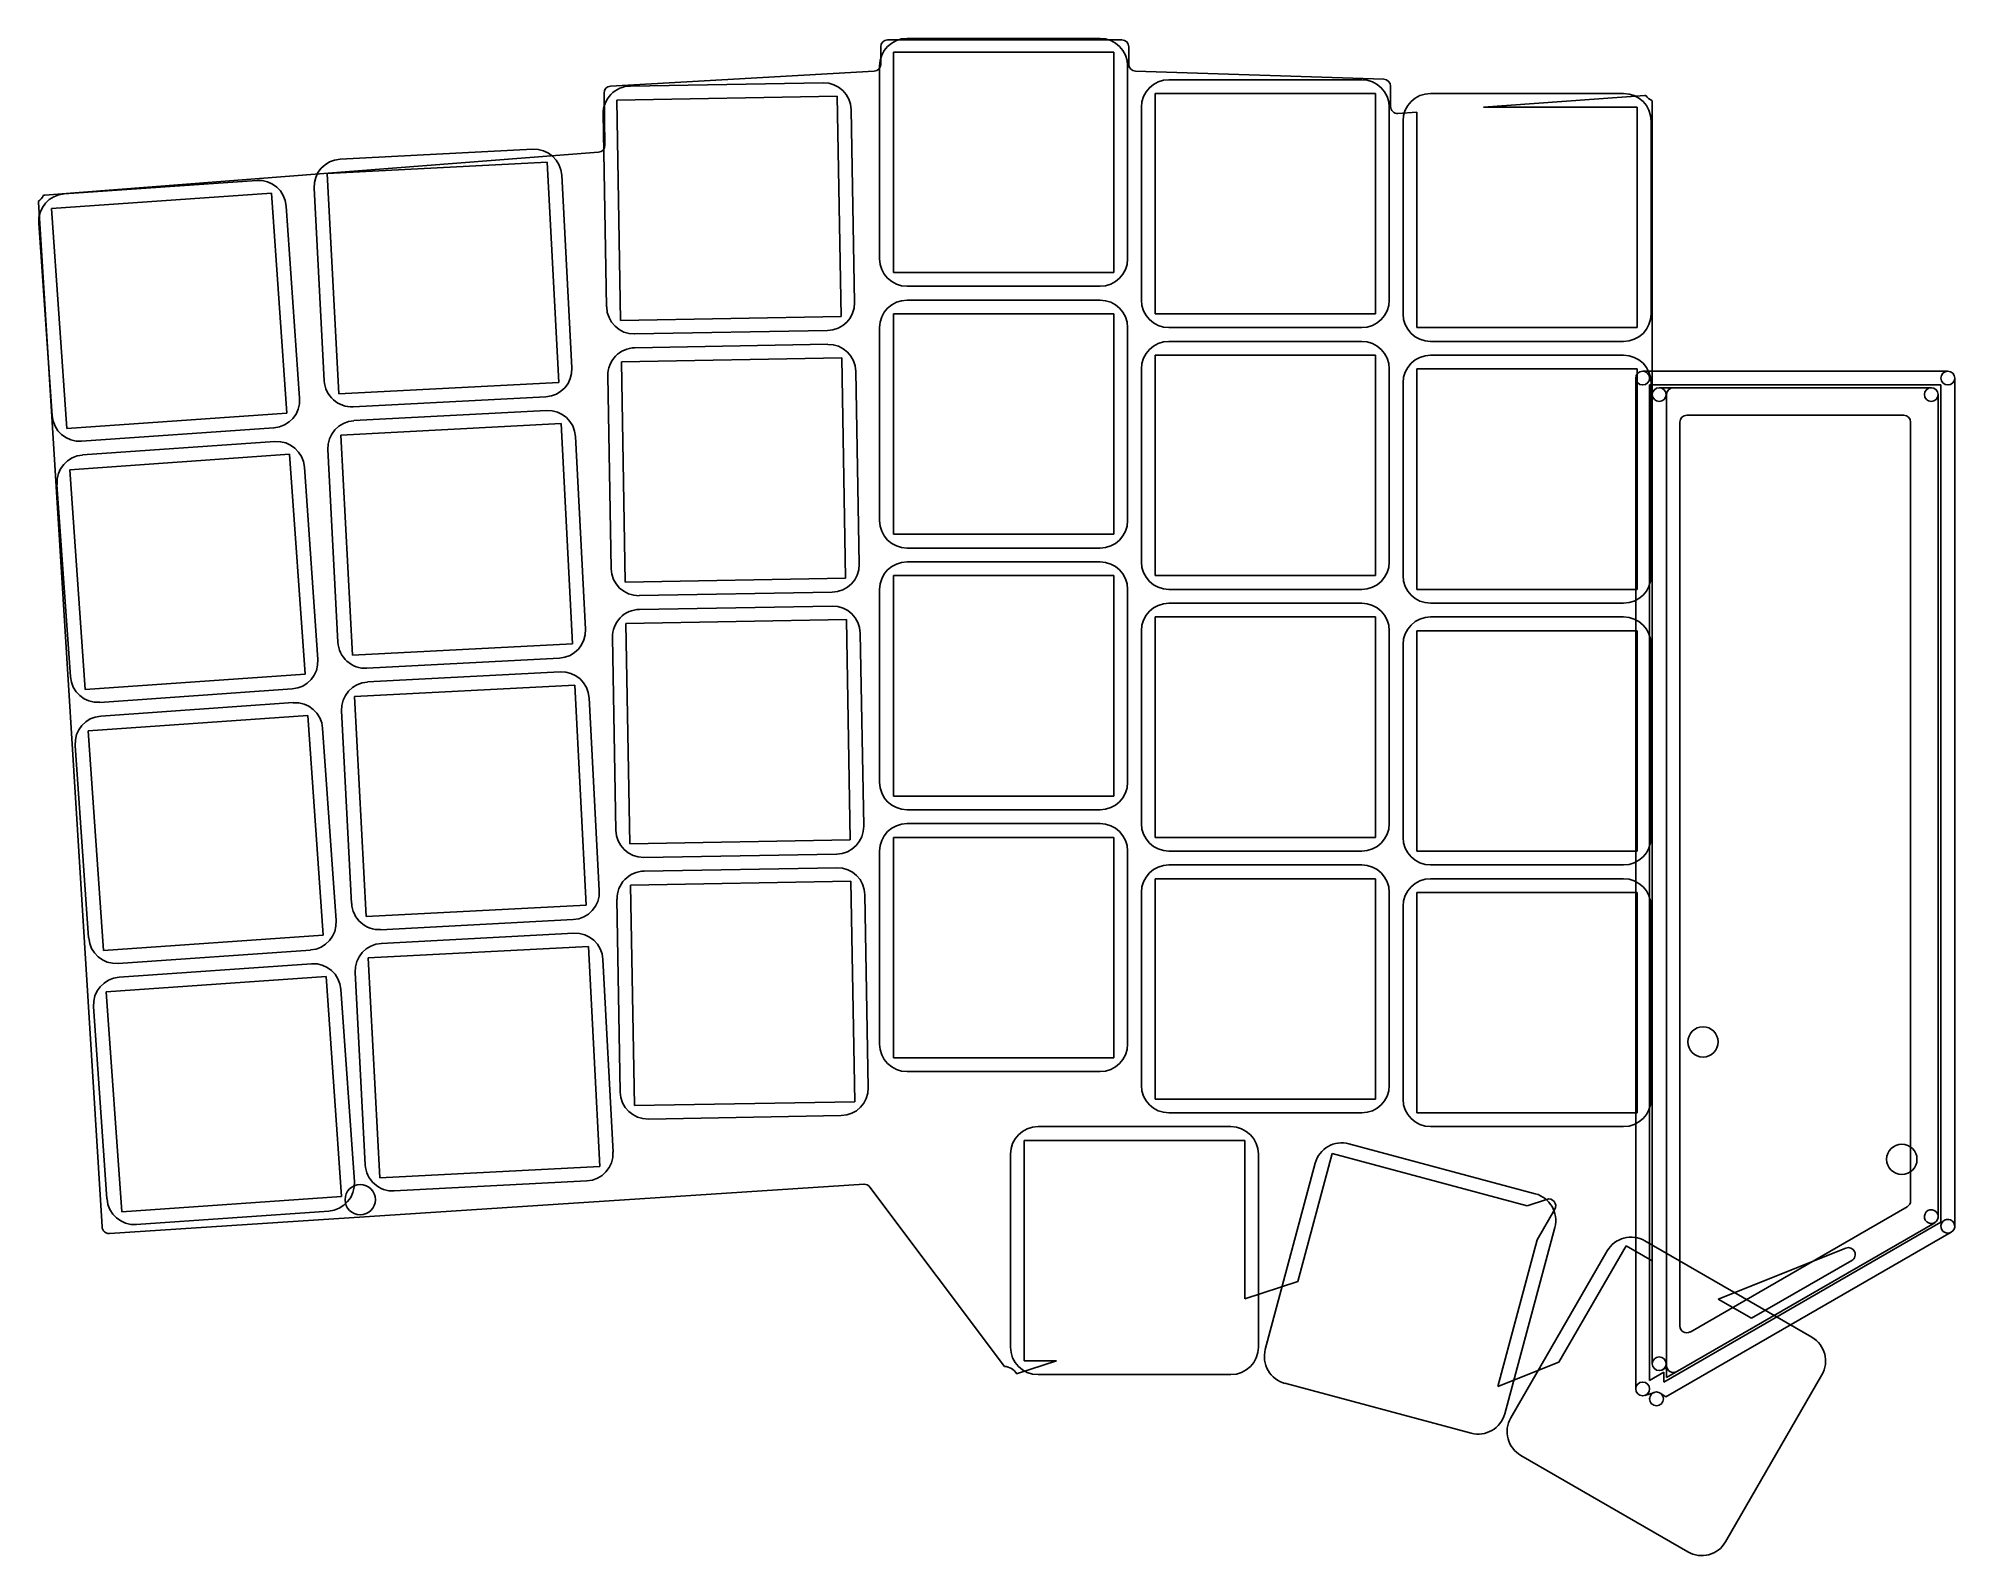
# Model space of a CAD drawing. Header units: millimetres. Extents: x 47 to 186, y -194 to -83.
import ezdxf

# ---------------------------------------------------------------- set-up
doc = ezdxf.new("R2010")
doc.units = ezdxf.units.MM

msp = doc.modelspace()

# ---------------------------------------------------------------- linework, layer by layer
for p, q in [((123.59, -83.36), (109.59, -83.36)), ((107.67, -85.25), (107.67, -83.97)), ((108.17, -83.47), (125.18, -83.47)), ((124.59, -84.36), (108.59, -84.36)), ((108.59, -84.36), (108.59, -100.36)), ((124.59, -100.36), (124.59, -84.36)), ((125.68, -83.97), (125.68, -85.24)), ((88.06, -86.82), (107.2, -85.75)), ((107.59, -85.36), (107.59, -99.36)), ((125.59, -99.36), (125.59, -85.36)), ((126.16, -85.74), (144.19, -86.33)), ((87.65, -91.12), (87.59, -87.33)), ((104.51, -87.56), (88.52, -87.84)), ((103.5, -86.58), (89.5, -86.82)), ((104.79, -103.56), (104.51, -87.56)), ((143.59, -87.36), (127.59, -87.36)), ((127.59, -87.36), (127.59, -103.36)), ((142.59, -86.36), (128.59, -86.36)), ((143.59, -103.36), (143.59, -87.36)), ((144.68, -86.83), (144.68, -88.31)), ((161.59, -87.36), (147.59, -87.36)), ((151.42, -88.36), (163.14, -87.51)), ((87.53, -88.85), (87.78, -102.85)), ((88.52, -87.84), (88.79, -103.84)), ((105.77, -102.54), (105.53, -88.54)), ((126.59, -88.36), (126.59, -102.36)), ((144.59, -102.36), (144.59, -88.36)), ((145.21, -88.81), (146.59, -88.71)), ((146.59, -88.71), (146.59, -104.36)), ((162.59, -88.36), (151.42, -88.36)), ((162.59, -104.36), (162.59, -88.36)), ((163.68, -88.01), (163.68, -108.72)), ((145.59, -89.36), (145.59, -103.36)), ((163.59, -103.36), (163.59, -89.36)), ((46.99, -94.74), (87.19, -91.63)), ((82.42, -91.4), (68.44, -92.13)), ((83.47, -92.35), (67.49, -93.18)), ((67.49, -93.18), (68.33, -109.16)), ((84.31, -108.33), (83.47, -92.35)), ((62.38, -93.67), (48.41, -94.65)), ((66.55, -94.24), (67.28, -108.22)), ((85.25, -107.27), (84.52, -93.29)), ((51.15, -169.64), (46.53, -95.26)), ((63.45, -94.6), (47.49, -95.72)), ((47.49, -95.72), (48.6, -111.68)), ((64.56, -110.56), (63.45, -94.6)), ((65.49, -109.49), (64.51, -95.53)), ((46.56, -96.78), (47.53, -110.75)), ((108.59, -100.36), (124.59, -100.36)), ((109.59, -101.36), (123.59, -101.36)), ((123.59, -102.36), (109.59, -102.36)), ((88.79, -103.84), (104.79, -103.56)), ((124.59, -103.36), (108.59, -103.36)), ((108.59, -103.36), (108.59, -119.36)), ((124.59, -119.36), (124.59, -103.36)), ((127.59, -103.36), (143.59, -103.36)), ((89.81, -104.82), (103.81, -104.57)), ((103.83, -105.57), (89.83, -105.82)), ((107.59, -104.36), (107.59, -118.36)), ((125.59, -118.36), (125.59, -104.36)), ((128.59, -104.36), (142.59, -104.36)), ((142.59, -105.36), (128.59, -105.36)), ((146.59, -104.36), (162.59, -104.36)), ((147.59, -105.36), (161.59, -105.36)), ((104.84, -106.56), (88.85, -106.83)), ((88.85, -106.83), (89.13, -122.83)), ((105.12, -122.55), (104.84, -106.56)), ((143.59, -106.36), (127.59, -106.36)), ((127.59, -106.36), (127.59, -122.36)), ((143.59, -122.36), (143.59, -106.36)), ((161.59, -106.36), (147.59, -106.36)), ((68.33, -109.16), (84.31, -108.33)), ((87.86, -107.85), (88.11, -121.85)), ((106.11, -121.54), (105.86, -107.54)), ((126.59, -107.36), (126.59, -121.36)), ((144.59, -121.36), (144.59, -107.36)), ((145.59, -108.36), (145.59, -122.36)), ((162.59, -107.36), (146.59, -107.36)), ((146.59, -107.36), (146.59, -123.36)), ((162.48, -181.4), (162.48, -108.02)), ((162.59, -123.36), (162.59, -107.36)), ((162.98, -107.52), (185.13, -107.52)), ((163.59, -122.36), (163.59, -108.36)), ((185.63, -169.59), (185.63, -108.02)), ((69.38, -110.11), (83.36, -109.38)), ((163.48, -180.78), (163.48, -108.52)), ((163.48, -108.52), (184.63, -108.52)), ((163.68, -179.57), (163.68, -108.72)), ((164.18, -108.72), (183.93, -108.72)), ((164.71, -179.7), (164.71, -109.22)), ((184.43, -168.89), (184.43, -109.22)), ((184.63, -169.3), (184.63, -108.52)), ((48.6, -111.68), (64.56, -110.56)), ((83.41, -110.38), (69.43, -111.11)), ((165.68, -111.22), (165.68, -176.83)), ((166.18, -110.72), (181.93, -110.72)), ((182.43, -111.22), (182.43, -167.74)), ((49.67, -112.61), (63.63, -111.63)), ((63.7, -112.63), (49.74, -113.6)), ((84.47, -111.32), (68.49, -112.16)), ((68.49, -112.16), (69.32, -128.14)), ((85.3, -127.3), (84.47, -111.32)), ((86.25, -126.25), (85.52, -112.27)), ((64.77, -113.55), (48.81, -114.67)), ((65.89, -129.52), (64.77, -113.55)), ((67.54, -113.21), (68.27, -127.19)), ((48.81, -114.67), (49.93, -130.63)), ((66.82, -128.45), (65.84, -114.48)), ((47.88, -115.74), (48.86, -129.7)), ((108.59, -119.36), (124.59, -119.36)), ((109.59, -120.36), (123.59, -120.36)), ((124.59, -122.36), (108.59, -122.36)), ((108.59, -122.36), (108.59, -138.36)), ((123.59, -121.36), (109.59, -121.36)), ((124.59, -138.36), (124.59, -122.36)), ((127.59, -122.36), (143.59, -122.36)), ((89.13, -122.83), (105.12, -122.55)), ((90.14, -123.81), (104.14, -123.57)), ((107.59, -123.36), (107.59, -137.36)), ((125.59, -137.36), (125.59, -123.36)), ((128.59, -123.36), (142.59, -123.36)), ((146.59, -123.36), (162.59, -123.36)), ((104.16, -124.57), (90.16, -124.81)), ((142.59, -124.36), (128.59, -124.36)), ((147.59, -124.36), (161.59, -124.36)), ((105.18, -125.55), (89.18, -125.83)), ((89.18, -125.83), (89.46, -141.83)), ((105.46, -141.55), (105.18, -125.55)), ((106.44, -140.53), (106.19, -126.54)), ((126.59, -126.36), (126.59, -140.36)), ((143.59, -125.36), (127.59, -125.36)), ((127.59, -125.36), (127.59, -141.36)), ((143.59, -141.36), (143.59, -125.36)), ((144.59, -140.36), (144.59, -126.36)), ((162.59, -126.36), (146.59, -126.36)), ((146.59, -126.36), (146.59, -142.36)), ((161.59, -125.36), (147.59, -125.36)), ((162.59, -142.36), (162.59, -126.36)), ((69.32, -128.14), (85.3, -127.3)), ((88.2, -126.85), (88.44, -140.85)), ((145.59, -127.36), (145.59, -141.36)), ((163.59, -141.36), (163.59, -127.36)), ((70.38, -129.08), (84.36, -128.35)), ((84.41, -129.35), (70.43, -130.08)), ((49.93, -130.63), (65.89, -129.52)), ((50.99, -131.56), (64.96, -130.58)), ((85.46, -130.3), (69.48, -131.13)), ((86.3, -146.27), (85.46, -130.3)), ((65.03, -131.58), (51.06, -132.56)), ((69.48, -131.13), (70.32, -147.11)), ((87.24, -145.22), (86.51, -131.24)), ((66.1, -132.51), (50.14, -133.62)), ((67.21, -148.47), (66.1, -132.51)), ((68.14, -147.4), (67.16, -133.44)), ((68.54, -132.18), (69.27, -146.16)), ((49.21, -134.69), (50.18, -148.66)), ((50.14, -133.62), (51.25, -149.58)), ((108.59, -138.36), (124.59, -138.36)), ((109.59, -139.36), (123.59, -139.36)), ((123.59, -140.36), (109.59, -140.36)), ((89.46, -141.83), (105.46, -141.55)), ((124.59, -141.36), (108.59, -141.36)), ((108.59, -141.36), (108.59, -157.36)), ((124.59, -157.36), (124.59, -141.36)), ((127.59, -141.36), (143.59, -141.36)), ((90.48, -142.81), (104.47, -142.57)), ((107.59, -142.36), (107.59, -156.36)), ((125.59, -156.36), (125.59, -142.36)), ((128.59, -142.36), (142.59, -142.36)), ((146.59, -142.36), (162.59, -142.36)), ((105.51, -144.55), (89.51, -144.83)), ((104.49, -143.57), (90.49, -143.81)), ((105.79, -160.55), (105.51, -144.55)), ((143.59, -144.36), (127.59, -144.36)), ((127.59, -144.36), (127.59, -160.36)), ((142.59, -143.36), (128.59, -143.36)), ((143.59, -160.36), (143.59, -144.36)), ((147.59, -143.36), (161.59, -143.36)), ((161.59, -144.36), (147.59, -144.36)), ((88.53, -145.85), (88.77, -159.84)), ((89.51, -144.83), (89.79, -160.83)), ((106.77, -159.53), (106.53, -145.53)), ((126.59, -145.36), (126.59, -159.36)), ((144.59, -159.36), (144.59, -145.36)), ((162.59, -145.36), (146.59, -145.36)), ((146.59, -145.36), (146.59, -161.36)), ((162.59, -161.36), (162.59, -145.36)), ((70.32, -147.11), (86.3, -146.27)), ((71.37, -148.06), (85.35, -147.32)), ((145.59, -146.36), (145.59, -160.36)), ((163.59, -160.36), (163.59, -146.36)), ((51.25, -149.58), (67.21, -148.47)), ((85.4, -148.32), (71.42, -149.06)), ((52.32, -150.51), (66.29, -149.54)), ((86.45, -149.27), (70.48, -150.11)), ((70.48, -150.11), (71.31, -166.08)), ((87.29, -165.25), (86.45, -149.27)), ((88.24, -164.2), (87.51, -150.22)), ((67.42, -151.46), (51.46, -152.58)), ((66.36, -150.53), (52.39, -151.51)), ((68.54, -167.42), (67.42, -151.46)), ((69.53, -151.16), (70.26, -165.14)), ((51.46, -152.58), (52.58, -168.54)), ((69.47, -166.36), (68.49, -152.39)), ((50.53, -153.64), (51.51, -167.61)), ((108.59, -157.36), (124.59, -157.36)), ((109.59, -158.36), (123.59, -158.36)), ((89.79, -160.83), (105.79, -160.55)), ((127.59, -160.36), (143.59, -160.36)), ((90.81, -161.81), (104.8, -161.56)), ((133.09, -162.36), (119.09, -162.36)), ((128.59, -161.36), (142.59, -161.36)), ((146.59, -161.36), (162.59, -161.36)), ((147.59, -162.36), (161.59, -162.36)), ((134.09, -163.36), (118.09, -163.36)), ((118.09, -163.36), (118.09, -179.36)), ((134.09, -174.86), (134.09, -163.36)), ((155.18, -167.23), (141.66, -163.6)), ((71.31, -166.08), (87.29, -165.25)), ((117.09, -164.36), (117.09, -178.36)), ((135.09, -178.36), (135.09, -164.36)), ((139.21, -165.02), (135.59, -178.54)), ((140.44, -164.31), (137.95, -173.59)), ((154.6, -168.1), (140.44, -164.31)), ((106.46, -166.54), (51.69, -170.11)), ((72.36, -167.03), (86.35, -166.3)), ((116.65, -179.76), (106.89, -166.74)), ((52.58, -168.54), (68.54, -167.42)), ((156.01, -167.64), (154.6, -168.1)), ((182.18, -168.17), (166.43, -177.27)), ((53.64, -169.47), (67.61, -168.49)), ((152.97, -183.2), (156.6, -169.67)), ((155.32, -170.58), (156.6, -168.36)), ((164.51, -180.91), (184.63, -169.3)), ((164.71, -180.57), (184.18, -169.33)), ((152.47, -181.22), (155.32, -170.58)), ((161.77, -171.01), (156.9, -179.46)), ((163.68, -172.11), (161.77, -171.01)), ((175.26, -177.65), (163.14, -170.65)), ((164.67, -181.98), (185.38, -170.02)), ((160.41, -171.38), (153.41, -183.5)), ((177.72, -171.18), (168.45, -174.87)), ((170.89, -176.27), (178.16, -172.08)), ((137.95, -173.59), (134.09, -174.86)), ((170.89, -176.27), (168.45, -174.87)), ((120.42, -179.36), (117.54, -180.3)), ((118.09, -179.36), (120.42, -179.36)), ((119.09, -180.36), (133.09, -180.36)), ((156.9, -179.46), (152.47, -181.22)), ((163.48, -180.78), (164.51, -180.19)), ((164.43, -180), (164.71, -179.84)), ((164.51, -180.91), (164.51, -180.19)), ((164.71, -180.57), (164.71, -179.84)), ((168.99, -192.5), (175.99, -180.38)), ((137, -180.99), (150.53, -184.61)), ((163.13, -181.88), (163.83, -181.65)), ((164.25, -181.71), (164.67, -181.98)), ((154.14, -186.23), (166.26, -193.23))]:
    msp.add_line(p, q)
for centre in [(167.36, -156.21), (181.79, -164.73), (69.89, -167.66)]:
    msp.add_circle(centre, 1.1)
for centre, radius, start, end in [((109.59, -85.36), 2, 90, 180), ((123.59, -85.36), 2, 0, 90), ((108.17, -83.97), 0.5, 90, 180), ((125.18, -83.97), 0.5, 0, 90), ((107.17, -85.25), 0.5, 273.1953, 0), ((126.18, -85.24), 0.5, 180, 268.116), ((89.53, -88.82), 2, 91, 181), ((88.09, -87.32), 0.5, 93.1953, 181), ((103.53, -88.58), 2, 1, 91), ((128.59, -88.36), 2, 90, 180), ((142.59, -88.36), 2, 0, 90), ((144.18, -86.83), 0.5, 0, 88.116), ((147.59, -89.36), 2, 90, 180), ((161.59, -89.36), 2, 0, 90), ((163.18, -88.01), 0.5, 86.3698, 94.1392), ((164.09, -86.86), 1.1, 216.318, 246.5093), ((145.18, -88.31), 0.5, 180, 274.1392), ((163.18, -88.01), 0.5, 0.0027, 16.4576), ((82.52, -93.4), 2, 3, 93), ((87.15, -91.13), 0.5, 274.4187, 1), ((68.54, -94.13), 2, 93, 183), ((62.52, -95.67), 2, 4, 94), ((45.88, -94.32), 1.1, 305.7483, 337.2383), ((47.03, -95.23), 0.5, 178.1476, 183.5599), ((48.55, -96.64), 2, 94, 184), ((47.03, -95.23), 0.5, 94.4187, 104.8391), ((109.59, -99.36), 2, 180, 270), ((123.59, -99.36), 2, 270, 0), ((89.78, -102.82), 2, 181, 271), ((103.77, -102.57), 2, 271, 1), ((109.59, -104.36), 2, 90, 180), ((123.59, -104.36), 2, 0, 90), ((128.59, -102.36), 2, 180, 270), ((142.59, -102.36), 2, 270, 0), ((147.59, -103.36), 2, 180, 270), ((161.59, -103.36), 2, 270, 0), ((103.86, -107.57), 2, 1, 91), ((128.59, -107.36), 2, 90, 180), ((142.59, -107.36), 2, 0, 90), ((89.86, -107.82), 2, 91, 181), ((147.59, -108.36), 2, 90, 180), ((161.59, -108.36), 2, 0, 90), ((69.28, -108.11), 2, 183, 273), ((83.26, -107.38), 2, 273, 3), ((162.98, -108.02), 0.5, 90, 450), ((185.13, -108.02), 0.5, 0, 360), ((63.5, -109.63), 2, 274, 4), ((164.18, -109.22), 0.5, 90, 450), ((163.18, -108.72), 0.5, 0, 0.0027), ((165.21, -109.22), 0.5, 90, 180), ((183.93, -109.22), 0.5, 0, 360), ((49.53, -110.61), 2, 184, 274), ((69.54, -113.11), 2, 93, 183), ((83.52, -112.37), 2, 3, 93), ((166.18, -111.22), 0.5, 90, 180), ((181.93, -111.22), 0.5, 0, 90), ((63.84, -114.62), 2, 4, 94), ((49.88, -115.6), 2, 94, 184), ((109.59, -118.36), 2, 180, 270), ((123.59, -118.36), 2, 270, 0), ((90.11, -121.82), 2, 181, 271), ((104.11, -121.57), 2, 271, 1), ((109.59, -123.36), 2, 90, 180), ((123.59, -123.36), 2, 0, 90), ((128.59, -121.36), 2, 180, 270), ((142.59, -121.36), 2, 270, 0), ((147.59, -122.36), 2, 180, 270), ((161.59, -122.36), 2, 270, 0), ((90.2, -126.81), 2, 91, 181), ((104.19, -126.57), 2, 1, 91), ((128.59, -126.36), 2, 90, 180), ((142.59, -126.36), 2, 0, 90), ((84.25, -126.35), 2, 273, 3), ((147.59, -127.36), 2, 90, 180), ((161.59, -127.36), 2, 0, 90), ((70.27, -127.09), 2, 183, 273), ((64.82, -128.59), 2, 274, 4), ((84.51, -131.35), 2, 3, 93), ((50.85, -129.56), 2, 184, 274), ((70.53, -132.08), 2, 93, 183), ((65.17, -133.58), 2, 4, 94), ((51.2, -134.55), 2, 94, 184), ((109.59, -137.36), 2, 180, 270), ((123.59, -137.36), 2, 270, 0), ((109.59, -142.36), 2, 90, 180), ((123.59, -142.36), 2, 0, 90), ((128.59, -140.36), 2, 180, 270), ((142.59, -140.36), 2, 270, 0), ((90.44, -140.81), 2, 181, 271), ((104.44, -140.57), 2, 271, 1), ((147.59, -141.36), 2, 180, 270), ((161.59, -141.36), 2, 270, 0), ((90.53, -145.81), 2, 91, 181), ((104.53, -145.57), 2, 1, 91), ((128.59, -145.36), 2, 90, 180), ((142.59, -145.36), 2, 0, 90), ((147.59, -146.36), 2, 90, 180), ((161.59, -146.36), 2, 0, 90), ((85.25, -145.33), 2, 273, 3), ((66.15, -147.54), 2, 274, 4), ((71.27, -146.06), 2, 183, 273), ((52.18, -148.52), 2, 184, 274), ((85.51, -150.32), 2, 3, 93), ((71.53, -151.05), 2, 93, 183), ((52.53, -153.51), 2, 94, 184), ((66.49, -152.53), 2, 4, 94), ((109.59, -156.36), 2, 180, 270), ((123.59, -156.36), 2, 270, 0), ((90.77, -159.81), 2, 181, 271), ((104.77, -159.56), 2, 271, 1), ((128.59, -159.36), 2, 180, 270), ((142.59, -159.36), 2, 270, 0), ((147.59, -160.36), 2, 180, 270), ((161.59, -160.36), 2, 270, 0), ((119.09, -164.36), 2, 90, 180), ((133.09, -164.36), 2, 0, 90), ((141.14, -165.53), 2, 75, 165), ((72.26, -165.03), 2, 183, 273), ((86.24, -164.3), 2, 273, 3), ((67.47, -166.49), 2, 274, 4), ((106.49, -167.04), 0.5, 36.8415, 93.7265), ((53.51, -167.47), 2, 184, 274), ((154.67, -169.16), 2, 345, 75), ((156.17, -168.11), 0.5, 330, 108.2224), ((181.93, -167.74), 0.5, 300, 0), ((51.65, -169.61), 0.5, 183.5599, 273.7265), ((183.93, -168.89), 0.5, 300, 660), ((162.14, -172.38), 2, 60, 150), ((185.13, -169.59), 0.5, 300, 660), ((177.91, -171.64), 0.5, 300, 111.6825), ((166.18, -176.83), 0.5, 180, 300), ((174.26, -179.38), 2, 330, 60), ((119.09, -178.36), 2, 180, 270), ((133.09, -178.36), 2, 270, 0), ((137.52, -179.06), 2, 165, 255), ((164.18, -179.57), 0.5, 180, 540), ((116.59, -180.86), 1.1, 30.2154, 87.1176), ((165.21, -179.7), 0.5, 180, 300), ((162.98, -181.4), 0.5, 180, 540), ((163.98, -182.12), 0.5, 57.0136, 417.0136), ((151.04, -182.68), 2, 255, 345), ((155.14, -184.5), 2, 150, 240), ((167.26, -191.5), 2, 240, 330)]:
    msp.add_arc(centre, radius, start, end)

doc.saveas('drawing.dxf')
